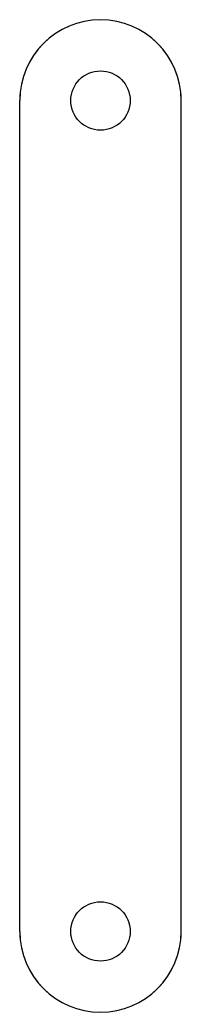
# Model space of a CAD drawing. Header units: millimetres. Extents: x -14 to 14, y -154 to 14.
import ezdxf

# ---------------------------------------------------------------- set-up
doc = ezdxf.new("R2010")
doc.units = ezdxf.units.MM
doc.linetypes.add('ACAD_ISO02W100', pattern=[15, 12, -3])
doc.layers.add('HIDDEN', color=7, linetype='ACAD_ISO02W100', lineweight=13)
doc.layers.add('VISIBLE', color=7, linetype='Continuous', lineweight=25)

msp = doc.modelspace()

# ---------------------------------------------------------------- linework, layer by layer
at = {"layer": 'HIDDEN'}
for p, q in [((-13.6, -140), (-13.6, 0)), ((13.6, -140), (13.6, 0))]:
    msp.add_line(p, q, dxfattribs=at)
for centre in [(0, 0), (0, -140)]:
    msp.add_circle(centre, 5, dxfattribs=at)
for centre, start, end in [((0, 0), 0, 180), ((0, -140), 180, 360)]:
    msp.add_arc(centre, 13.6, start, end, dxfattribs=at)
at = {"layer": 'VISIBLE'}
for p, q in [((-13.6, -140), (-13.6, 0)), ((13.6, -140), (13.6, 0))]:
    msp.add_line(p, q, dxfattribs=at)
for centre in [(0, 0), (0, -140)]:
    msp.add_circle(centre, 5, dxfattribs=at)
for centre, start, end in [((0, 0), 0, 180), ((0, -140), 180, 360)]:
    msp.add_arc(centre, 13.6, start, end, dxfattribs=at)

doc.saveas('drawing.dxf')
